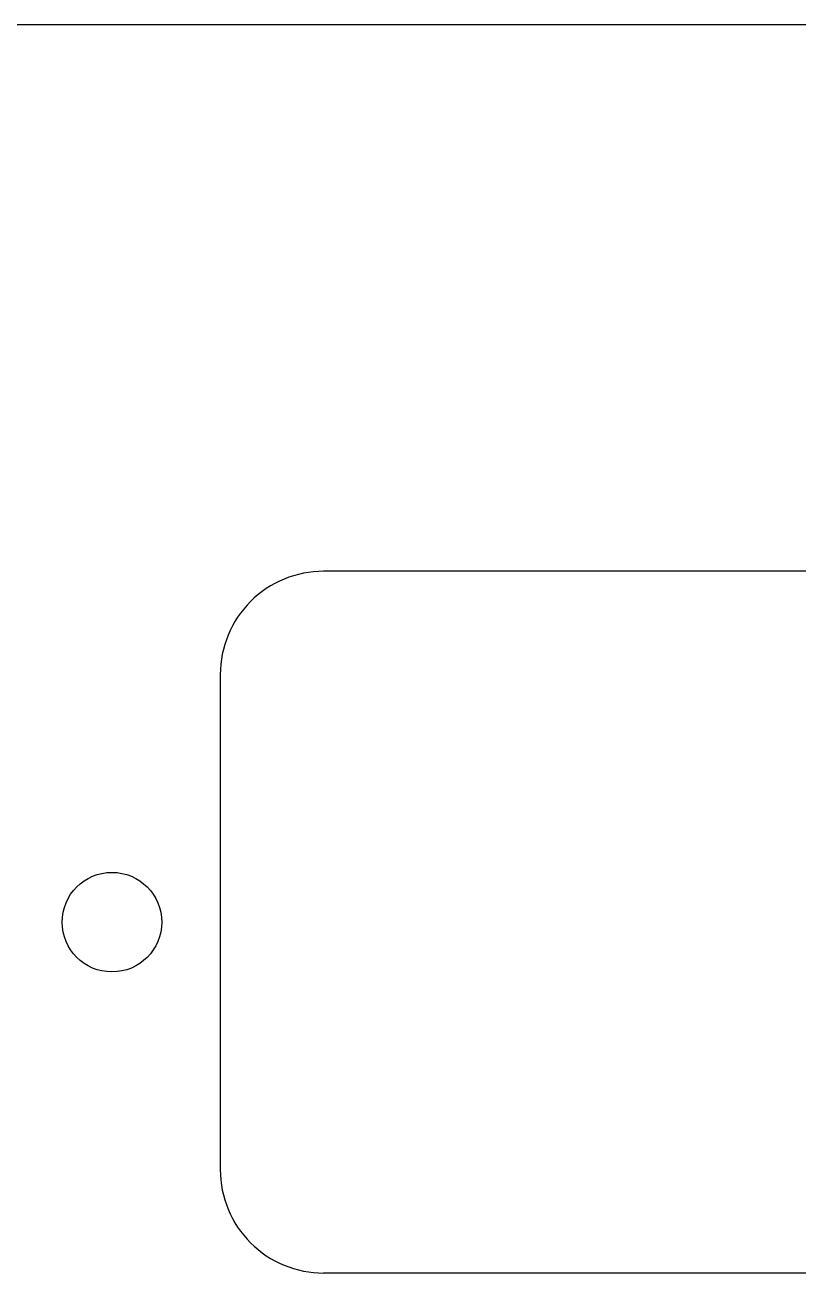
# Model space of a CAD drawing. Header units: millimetres. Extents: x -10 to 277, y -95 to 18.
# Drawn here: x 64.93 to 80.45, y -7.05 to 18.03 of the extents above; entities that cross this region are included whole.
import ezdxf

# ---------------------------------------------------------------- set-up
doc = ezdxf.new("R2010")
doc.units = ezdxf.units.MM
doc.header["$MEASUREMENT"] = 0
doc.layers.add('Edge.Cuts', color=53, linetype='CONTINUOUS')

msp = doc.modelspace()

# ---------------------------------------------------------------- linework, layer by layer
at = {"layer": 'Edge.Cuts', "linetype": 'Continuous'}
for p, q in [((209.475, 18.026), (57.225, 18.026)), ((81.475, 7.05), (70.925, 7.05)), ((68.85, 4.975), (68.85, -4.975)), ((81.475, -7.05), (70.925, -7.05))]:
    msp.add_line(p, q, dxfattribs=at)
at = {"layer": 'Edge.Cuts'}
msp.add_circle((66.675, 0), 1, dxfattribs=at)
for centre, radius, start, end in [((70.924972, 4.974985), 2.074972, 89.9992269, 179.9995858), ((70.924972, -4.975015), 2.074985, 179.9995858, 270.0007731)]:
    msp.add_arc(centre, radius, start, end, dxfattribs=at)

doc.saveas('drawing.dxf')
